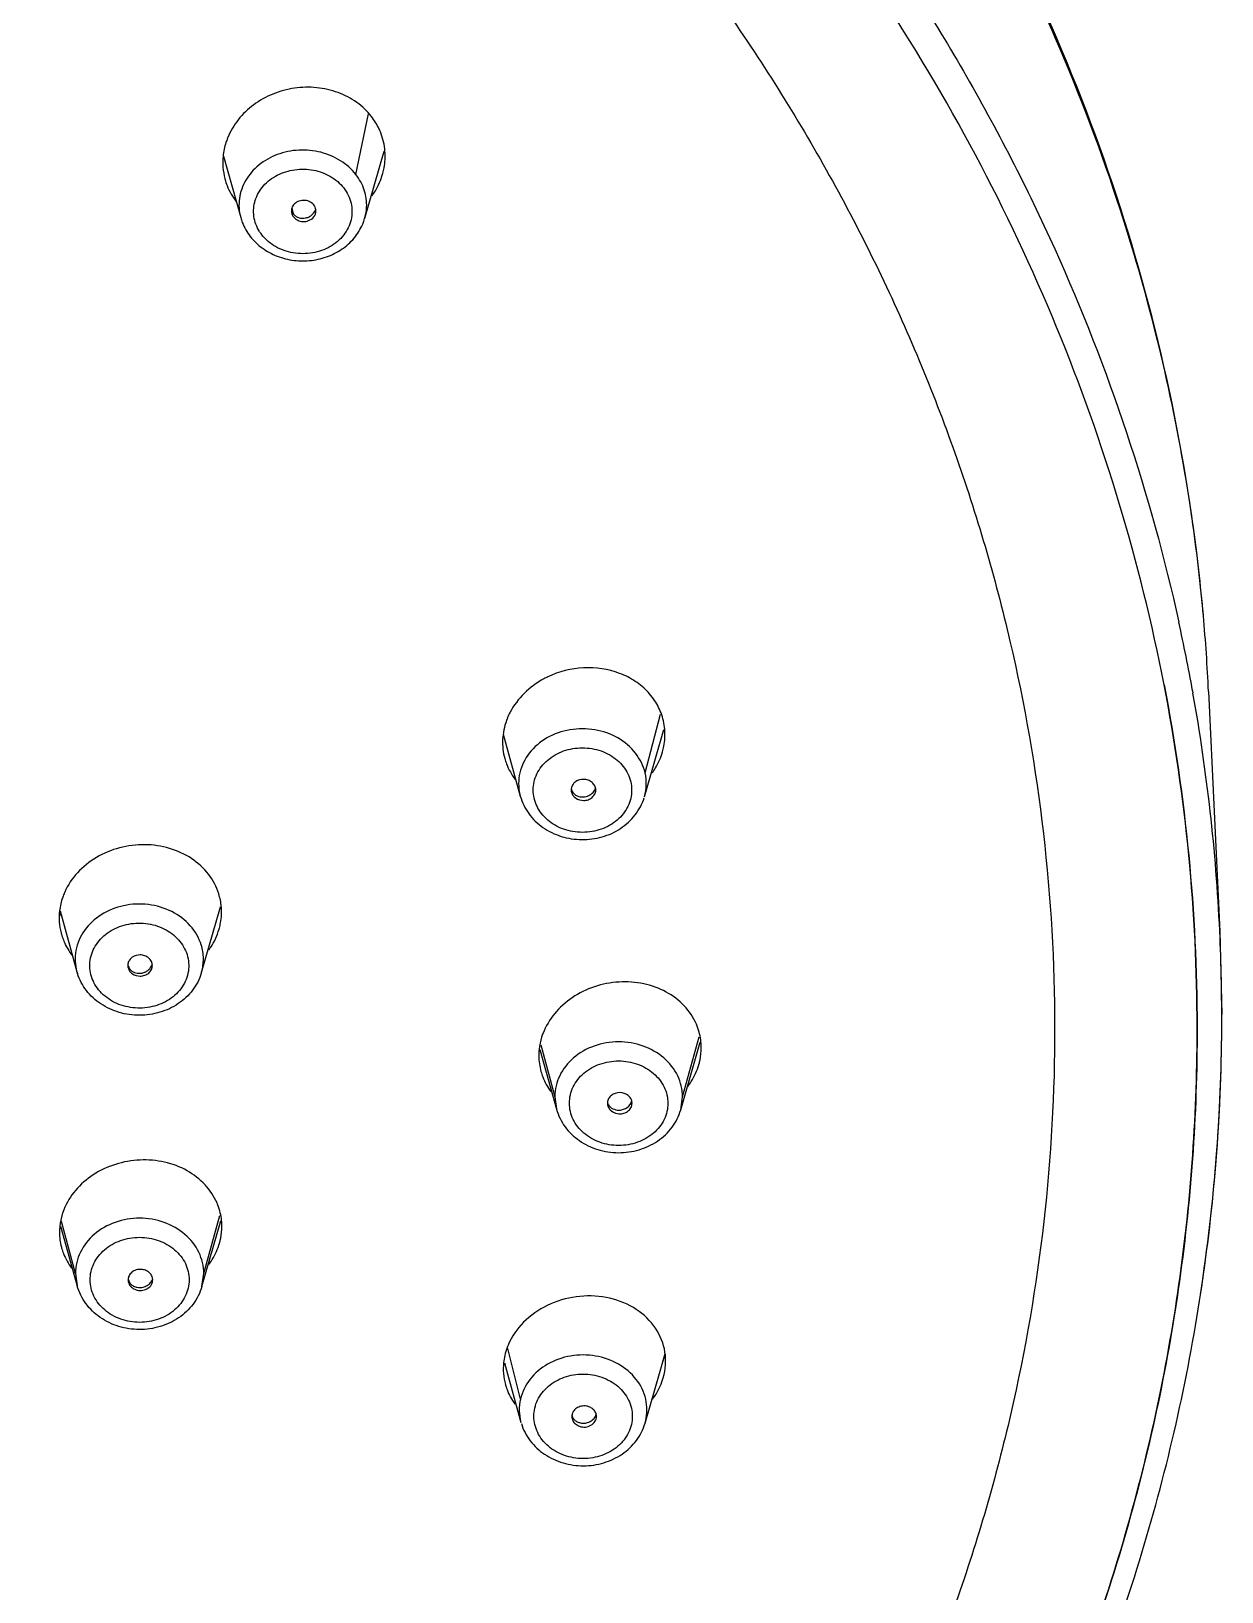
# Model space of a CAD drawing. Extents: x 912 to 2041, y 618 to 1444.
# Drawn here: x 1416.25 to 1440.45, y 1117.93 to 1149.65 of the extents above; entities that cross this region are included whole.
import ezdxf

# ---------------------------------------------------------------- set-up
doc = ezdxf.new("R2010")
doc.units = 0
doc.header["$LTSCALE"] = 10
doc.header["$MEASUREMENT"] = 0
doc.layers.add('1_1', color=7, linetype='CONTINUOUS')

msp = doc.modelspace()

# ---------------------------------------------------------------- linework, layer by layer
at = {"layer": '1_1', "color": 9, "linetype": 'Continuous'}
for p, q in [((1422.851, 1146.743), (1423.106, 1147.977)), ((1421.583, 1145.938), (1421.559, 1146.065)), ((1423.033, 1145.854), (1423.037, 1145.868)), ((1439.856, 1136.248), (1439.862, 1136.2)), ((1439.856, 1136.248), (1439.865, 1136.2)), ((1428.729, 1134.578), (1429.043, 1135.775)), ((1425.845, 1135.363), (1425.845, 1135.368)), ((1440.41, 1131.356), (1440.451, 1129.67)), ((1426.611, 1129.052), (1426.895, 1127.997)), ((1429.491, 1127.996), (1429.83, 1129.211)), ((1426.895, 1127.997), (1426.93, 1127.741)), ((1429.453, 1127.729), (1429.491, 1127.996)), ((1419.76, 1124.404), (1420.088, 1125.579)), ((1417.154, 1124.405), (1416.869, 1125.462)), ((1417.154, 1124.405), (1417.189, 1124.149)), ((1419.722, 1124.137), (1419.76, 1124.404)), ((1426.197, 1121.85), (1425.938, 1122.877)), ((1429.083, 1122.59), (1429.135, 1122.779))]:
    msp.add_line(p, q, dxfattribs=at)
at = {"layer": '1_1', "color": 7, "linetype": 'Continuous'}
for p, q in [((1420.164, 1147.116), (1420.511, 1145.867)), ((1423.033, 1145.854), (1423.424, 1147.215)), ((1422.041, 1146.001), (1422.041, 1146.002)), ((1440.181, 1136.236), (1440.41, 1131.356)), ((1425.845, 1135.363), (1426.194, 1134.104)), ((1428.717, 1134.094), (1429.11, 1135.46)), ((1425.865, 1134.921), (1425.878, 1134.872)), ((1426.184, 1134.144), (1426.194, 1134.104)), ((1427.727, 1134.232), (1427.727, 1134.233)), ((1419.715, 1130.524), (1420.097, 1131.854)), ((1416.839, 1131.774), (1417.182, 1130.536)), ((1416.866, 1131.305), (1416.877, 1131.264)), ((1418.715, 1130.662), (1418.715, 1130.663)), ((1417.182, 1130.536), (1417.192, 1130.503)), ((1419.711, 1130.51), (1419.715, 1130.524)), ((1429.453, 1127.727), (1429.85, 1129.107)), ((1426.593, 1128.956), (1426.931, 1127.74)), ((1427.964, 1127.865), (1427.964, 1127.864)), ((1416.851, 1125.367), (1417.189, 1124.148)), ((1419.722, 1124.136), (1420.107, 1125.476)), ((1418.222, 1124.274), (1418.222, 1124.273)), ((1428.729, 1121.36), (1429.135, 1122.771)), ((1425.872, 1122.588), (1426.207, 1121.377)), ((1429.099, 1122.285), (1429.116, 1122.35)), ((1427.241, 1121.498), (1427.241, 1121.497)), ((1428.73, 1121.364), (1428.743, 1121.414))]:
    msp.add_line(p, q, dxfattribs=at)
for centre, radius, start, end in [((1421.561, 1146.956), 1.418, 157.7795, 158.3389), ((1422.157, 1147.117), 1.29, 4.4467, 21.4762), ((1421.438, 1146.983), 1.291, 174.06, 194.5515), ((1422.081, 1147.127), 1.367, 343.9523, 344.8518), ((1421.433, 1146.982), 1.287, 194.5857, 195.5002), ((1421.726, 1146.002), 0.185, 174.9079, 190.9593), ((1421.729, 1146.002), 0.189, 161.9322, 174.8756), ((1422.01, 1146.149), 1.064, 339.245, 344.7721), ((1403.263, 1134.5), 36.959, 2.6919, 5.0774), ((1427.546, 1134.867), 1.843, 115.5847, 118.2218), ((1427.231, 1135.162), 1.405, 152.526, 157.9366), ((1427.903, 1135.361), 1.231, 4.7143, 13.0788), ((1427.413, 1134.233), 0.186, 164.9179, 194.6329), ((1418.186, 1131.597), 1.371, 155.9678, 156.5218), ((1418.891, 1131.751), 1.23, 4.8784, 17.4569), ((1418.05, 1131.633), 1.23, 173.385, 194.542), ((1418.047, 1131.632), 1.226, 194.5611, 195.5004), ((1418.781, 1131.776), 1.343, 334.872, 343.8829), ((1418.822, 1131.762), 1.301, 343.9512, 344.9717), ((1403.217, 1129.626), 37.233, 359.6381, 2.6636), ((1418.402, 1130.664), 0.186, 166.6951, 194.6329), ((1428.658, 1128.991), 1.213, 21.1622, 23.3631), ((1428.655, 1128.991), 1.216, 5.5693, 21.1246), ((1428.669, 1128.993), 1.202, 0.0674, 5.5348), ((1427.794, 1128.83), 1.225, 174.078, 180.0416), ((1427.782, 1128.831), 1.212, 180.1076, 195.4331), ((1428.571, 1129.005), 1.301, 344.0101, 344.8917), ((1428.147, 1127.864), 0.182, 173.1197, 179.7105), ((1428.154, 1127.863), 0.19, 163.3163, 173.0936), ((1428.26, 1127.958), 0.205, 334.3459, 343.6623), ((1418.925, 1125.36), 1.203, 21.1394, 23.3439), ((1418.124, 1125.223), 1.298, 158.4568, 159.2464), ((1418.921, 1125.359), 1.207, 5.6243, 21.0924), ((1418.037, 1125.241), 1.209, 173.9687, 180.045), ((1418.034, 1125.242), 1.206, 180.1018, 194.5011), ((1418.93, 1125.361), 1.199, 0.0689, 5.5989), ((1418.03, 1125.241), 1.202, 194.5206, 195.4762), ((1418.852, 1125.372), 1.277, 343.9621, 344.9183), ((1418.403, 1124.273), 0.18, 175.9058, 179.7262), ((1418.409, 1124.272), 0.187, 167.1822, 175.8734), ((1427.078, 1122.461), 1.231, 167.0112, 174.0519), ((1427.033, 1122.465), 1.186, 174.0141, 195.4269), ((1427.422, 1121.497), 0.181, 173.3589, 179.7108), ((1427.431, 1121.495), 0.19, 162.7115, 173.3184)]:
    msp.add_arc(centre, radius, start, end, dxfattribs=at)
at = {"layer": '1_1', "color": 9, "linetype": 'Continuous'}
for centre, radius, start, end in [((1422.099, 1146.124), 0.972, 344.744, 357.1336), ((1421.603, 1146.03), 0.84, 212.3866, 217.9221), ((1402.844, 1129.563), 37.612, 10.2376, 12.4007), ((1403.106, 1129.363), 36.844, 0.0658, 10.9651), ((1403.102, 1129.609), 37.349, 2.7046, 10.1643), ((1427.791, 1134.359), 0.964, 343.984, 13.1157), ((1418.659, 1132.84), 1.759, 324.689, 325.3233), ((1418.066, 1132.564), 1.495, 213.7502, 216.5542), ((1403.511, 1129.631), 36.94, 359.5911, 0.0619), ((1403.335, 1129.368), 36.614, 359.8435, 0.0591), ((1403.355, 1129.633), 37.096, 355.6607, 359.5884), ((1403.345, 1129.368), 36.605, 359.6551, 359.8435), ((1403.146, 1129.65), 37.305, 351.2527, 355.6598), ((1418.047, 1126.182), 1.473, 214.7637, 216.2438), ((1418.703, 1126.451), 1.724, 324.2423, 324.8516), ((1427.136, 1121.634), 0.964, 167.0074, 195.4561)]:
    msp.add_arc(centre, radius, start, end, dxfattribs=at)
at = {"layer": '1_1', "color": 7, "linetype": 'Continuous'}
for points, knots in [([(1440.076, 1137.787), (1439.834, 1140.506), (1438.74, 1145.949), (1435.368, 1153.636), (1430.397, 1160.621), (1424.017, 1166.657), (1416.463, 1171.545), (1408.002, 1175.124), (1398.929, 1177.278), (1389.558, 1177.937), (1380.21, 1177.08), (1371.207, 1174.733), (1362.861, 1170.974), (1355.462, 1165.924), (1349.275, 1159.749), (1344.527, 1152.655), (1341.404, 1144.894), (1340.486, 1139.434), (1340.332, 1136.713)], [0, 0, 0, 0, 0.058147, 0.117164, 0.177537, 0.239517, 0.303127, 0.368165, 0.434243, 0.500845, 0.567391, 0.633308, 0.698098, 0.761407, 0.823071, 0.883159, 0.941969, 1, 1, 1, 1]), ([(1423.168, 1147.92), (1423.083, 1148.029), (1422.876, 1148.226), (1422.491, 1148.427), (1422.056, 1148.525), (1421.601, 1148.514), (1421.161, 1148.395), (1420.767, 1148.176), (1420.449, 1147.872), (1420.301, 1147.622), (1420.248, 1147.493)], [0, 0, 0, 0, 0.118449, 0.24107, 0.368168, 0.496919, 0.627297, 0.754915, 0.879849, 1, 1, 1, 1]), ([(1423.358, 1147.589), (1423.346, 1147.619), (1423.295, 1147.735), (1423.227, 1147.845), (1423.168, 1147.92)], [0, 0, 0, 0, 0.248716, 1, 1, 1, 1]), ([(1420.243, 1147.48), (1420.231, 1147.451), (1420.189, 1147.333), (1420.163, 1147.209), (1420.153, 1147.116)], [0, 0, 0, 0, 0.252183, 1, 1, 1, 1]), ([(1423.4, 1146.77), (1423.41, 1146.806), (1423.443, 1146.953), (1423.452, 1147.105), (1423.443, 1147.217)], [0, 0, 0, 0, 0.252442, 1, 1, 1, 1]), ([(1423.18, 1146.308), (1423.204, 1146.342), (1423.294, 1146.479), (1423.361, 1146.632), (1423.394, 1146.749)], [0, 0, 0, 0, 0.254943, 1, 1, 1, 1]), ([(1420.193, 1146.639), (1420.204, 1146.597), (1420.259, 1146.434), (1420.346, 1146.282), (1420.425, 1146.18)], [0, 0, 0, 0, 0.24884, 1, 1, 1, 1]), ([(1421.695, 1146.2), (1421.661, 1146.189), (1421.6, 1146.152), (1421.56, 1146.092), (1421.55, 1146.06)], [0, 0, 0, 0, 0.516723, 1, 1, 1, 1]), ([(1421.929, 1146.181), (1421.895, 1146.2), (1421.815, 1146.224), (1421.733, 1146.214), (1421.695, 1146.2)], [0, 0, 0, 0, 0.496974, 1, 1, 1, 1]), ([(1422.041, 1146.002), (1422.041, 1146.037), (1422.018, 1146.111), (1421.962, 1146.162), (1421.929, 1146.181)], [0, 0, 0, 0, 0.484052, 1, 1, 1, 1]), ([(1420.51, 1145.87), (1420.519, 1145.835), (1420.565, 1145.698), (1420.638, 1145.569), (1420.705, 1145.484)], [0, 0, 0, 0, 0.248823, 1, 1, 1, 1]), ([(1421.544, 1145.967), (1421.55, 1145.935), (1421.582, 1145.871), (1421.668, 1145.807), (1421.776, 1145.78), (1421.852, 1145.791), (1421.887, 1145.804)], [0, 0, 0, 0, 0.231414, 0.478301, 0.738332, 1, 1, 1, 1]), ([(1421.583, 1145.938), (1421.595, 1145.923), (1421.614, 1145.906), (1421.635, 1145.893), (1421.64, 1145.89)], [0, 0, 0, 0, 0.742622, 1, 1, 1, 1]), ([(1421.64, 1145.89), (1421.658, 1145.879), (1421.696, 1145.859), (1421.76, 1145.849), (1421.825, 1145.856), (1421.867, 1145.869), (1421.887, 1145.876)], [0, 0, 0, 0, 0.245422, 0.493102, 0.745811, 1, 1, 1, 1]), ([(1421.887, 1145.876), (1421.904, 1145.883), (1421.967, 1145.916), (1422.014, 1145.977), (1422.031, 1146.026)], [0, 0, 0, 0, 0.25879, 1, 1, 1, 1]), ([(1421.887, 1145.804), (1421.93, 1145.819), (1422.007, 1145.87), (1422.041, 1145.959), (1422.041, 1146.001)], [0, 0, 0, 0, 0.520249, 1, 1, 1, 1]), ([(1420.705, 1145.484), (1420.775, 1145.394), (1420.942, 1145.234), (1421.25, 1145.068), (1421.595, 1144.982), (1421.952, 1144.982), (1422.297, 1145.067), (1422.605, 1145.233), (1422.854, 1145.47), (1422.966, 1145.668), (1423.005, 1145.771)], [0, 0, 0, 0, 0.122666, 0.248197, 0.375863, 0.50434, 0.631957, 0.757362, 0.879945, 1, 1, 1, 1]), ([(1429.102, 1135.64), (1429.077, 1135.746), (1428.998, 1135.954), (1428.801, 1136.229), (1428.534, 1136.453), (1428.102, 1136.672), (1427.474, 1136.764), (1426.977, 1136.638), (1426.75, 1136.53)], [0, 0, 0, 0, 0.114449, 0.231049, 0.351738, 0.476704, 0.736095, 1, 1, 1, 1]), ([(1426.675, 1136.491), (1426.528, 1136.412), (1426.259, 1136.218), (1426.059, 1135.951), (1425.985, 1135.81)], [0, 0, 0, 0, 0.511015, 1, 1, 1, 1]), ([(1425.93, 1135.689), (1425.88, 1135.567), (1425.817, 1135.311), (1425.836, 1135.046), (1425.865, 1134.921)], [0, 0, 0, 0, 0.505764, 1, 1, 1, 1]), ([(1429.083, 1135.005), (1429.094, 1135.043), (1429.13, 1135.192), (1429.139, 1135.348), (1429.129, 1135.462)], [0, 0, 0, 0, 0.253455, 1, 1, 1, 1]), ([(1425.878, 1134.872), (1425.888, 1134.834), (1425.938, 1134.683), (1426.017, 1134.542), (1426.089, 1134.446)], [0, 0, 0, 0, 0.248501, 1, 1, 1, 1]), ([(1428.875, 1134.577), (1428.898, 1134.61), (1428.985, 1134.743), (1429.05, 1134.891), (1429.083, 1135.005)], [0, 0, 0, 0, 0.254957, 1, 1, 1, 1]), ([(1427.477, 1134.447), (1427.423, 1134.447), (1427.34, 1134.424), (1427.263, 1134.351), (1427.24, 1134.305), (1427.234, 1134.281)], [0, 0, 0, 0, 0.518615, 0.764961, 1, 1, 1, 1]), ([(1427.654, 1134.384), (1427.63, 1134.405), (1427.573, 1134.437), (1427.509, 1134.447), (1427.477, 1134.447)], [0, 0, 0, 0, 0.490766, 1, 1, 1, 1]), ([(1427.727, 1134.233), (1427.727, 1134.261), (1427.713, 1134.319), (1427.676, 1134.365), (1427.654, 1134.384)], [0, 0, 0, 0, 0.488622, 1, 1, 1, 1]), ([(1426.194, 1134.104), (1426.229, 1133.978), (1426.349, 1133.734), (1426.645, 1133.45), (1427.021, 1133.268), (1427.44, 1133.203), (1427.86, 1133.258), (1428.241, 1133.43), (1428.544, 1133.706), (1428.671, 1133.947), (1428.71, 1134.072)], [0, 0, 0, 0, 0.120528, 0.24398, 0.370767, 0.499771, 0.628835, 0.755769, 0.879393, 1, 1, 1, 1]), ([(1427.232, 1134.246), (1427.238, 1134.223), (1427.26, 1134.179), (1427.295, 1134.144), (1427.315, 1134.129)], [0, 0, 0, 0, 0.477818, 1, 1, 1, 1]), ([(1427.233, 1134.186), (1427.24, 1134.162), (1427.262, 1134.115), (1427.34, 1134.042), (1427.423, 1134.018), (1427.478, 1134.018)], [0, 0, 0, 0, 0.234976, 0.481386, 1, 1, 1, 1]), ([(1427.315, 1134.129), (1427.327, 1134.122), (1427.377, 1134.095), (1427.435, 1134.09), (1427.478, 1134.091)], [0, 0, 0, 0, 0.24156, 1, 1, 1, 1]), ([(1427.478, 1134.018), (1427.51, 1134.018), (1427.574, 1134.028), (1427.656, 1134.075), (1427.713, 1134.145), (1427.727, 1134.203), (1427.727, 1134.232)], [0, 0, 0, 0, 0.267255, 0.524665, 0.767651, 1, 1, 1, 1]), ([(1427.587, 1134.119), (1427.618, 1134.135), (1427.675, 1134.176), (1427.711, 1134.237), (1427.72, 1134.269)], [0, 0, 0, 0, 0.517195, 1, 1, 1, 1]), ([(1420.065, 1132.12), (1420.02, 1132.263), (1419.873, 1132.54), (1419.519, 1132.861), (1419.067, 1133.068), (1418.561, 1133.142), (1418.046, 1133.078), (1417.571, 1132.882), (1417.181, 1132.572), (1416.998, 1132.299), (1416.934, 1132.155)], [0, 0, 0, 0, 0.114911, 0.23462, 0.360342, 0.490382, 0.622627, 0.753254, 0.879518, 1, 1, 1, 1]), ([(1416.929, 1132.143), (1416.916, 1132.114), (1416.869, 1131.995), (1416.84, 1131.869), (1416.829, 1131.774)], [0, 0, 0, 0, 0.253456, 1, 1, 1, 1]), ([(1420.078, 1131.425), (1420.087, 1131.46), (1420.119, 1131.601), (1420.126, 1131.748), (1420.117, 1131.856)], [0, 0, 0, 0, 0.25282, 1, 1, 1, 1]), ([(1416.877, 1131.264), (1416.889, 1131.228), (1416.941, 1131.084), (1417.021, 1130.95), (1417.091, 1130.86)], [0, 0, 0, 0, 0.24789, 1, 1, 1, 1]), ([(1419.864, 1130.979), (1419.877, 1130.997), (1419.927, 1131.069), (1419.97, 1131.146), (1419.997, 1131.205)], [0, 0, 0, 0, 0.252326, 1, 1, 1, 1]), ([(1418.465, 1130.878), (1418.41, 1130.878), (1418.326, 1130.854), (1418.248, 1130.779), (1418.226, 1130.731), (1418.22, 1130.707)], [0, 0, 0, 0, 0.518983, 0.765163, 1, 1, 1, 1]), ([(1418.222, 1130.617), (1418.228, 1130.593), (1418.251, 1130.546), (1418.328, 1130.473), (1418.411, 1130.449), (1418.466, 1130.449)], [0, 0, 0, 0, 0.234976, 0.481386, 1, 1, 1, 1]), ([(1418.224, 1130.651), (1418.229, 1130.634), (1418.241, 1130.613), (1418.255, 1130.595), (1418.259, 1130.59)], [0, 0, 0, 0, 0.742786, 1, 1, 1, 1]), ([(1418.259, 1130.59), (1418.283, 1130.561), (1418.347, 1130.512), (1418.427, 1130.506), (1418.466, 1130.507)], [0, 0, 0, 0, 0.486929, 1, 1, 1, 1]), ([(1418.642, 1130.815), (1418.618, 1130.836), (1418.562, 1130.868), (1418.498, 1130.878), (1418.465, 1130.878)], [0, 0, 0, 0, 0.490766, 1, 1, 1, 1]), ([(1418.466, 1130.507), (1418.492, 1130.507), (1418.539, 1130.514), (1418.598, 1130.544), (1418.643, 1130.578), (1418.682, 1130.618), (1418.698, 1130.65), (1418.704, 1130.666)], [0, 0, 0, 0, 0.261334, 0.457598, 0.648136, 0.825513, 1, 1, 1, 1]), ([(1418.466, 1130.449), (1418.498, 1130.449), (1418.562, 1130.459), (1418.644, 1130.505), (1418.701, 1130.576), (1418.715, 1130.634), (1418.715, 1130.662)], [0, 0, 0, 0, 0.267255, 0.524665, 0.767651, 1, 1, 1, 1]), ([(1418.715, 1130.663), (1418.715, 1130.691), (1418.702, 1130.75), (1418.664, 1130.796), (1418.642, 1130.815)], [0, 0, 0, 0, 0.488622, 1, 1, 1, 1]), ([(1419.71, 1130.509), (1419.672, 1130.384), (1419.548, 1130.145), (1419.249, 1129.868), (1418.872, 1129.692), (1418.456, 1129.631), (1418.038, 1129.69), (1417.66, 1129.863), (1417.359, 1130.138), (1417.232, 1130.376), (1417.193, 1130.501)], [0, 0, 0, 0, 0.12053, 0.24401, 0.370791, 0.499758, 0.628783, 0.755712, 0.879361, 1, 1, 1, 1]), ([(1429.772, 1129.472), (1429.713, 1129.608), (1429.54, 1129.866), (1429.162, 1130.149), (1428.7, 1130.315), (1428.196, 1130.35), (1427.695, 1130.253), (1427.241, 1130.032), (1426.876, 1129.705), (1426.711, 1129.429), (1426.655, 1129.285)], [0, 0, 0, 0, 0.115199, 0.235515, 0.361574, 0.492003, 0.623996, 0.754253, 0.880002, 1, 1, 1, 1]), ([(1439.95, 1129.408), (1439.951, 1127.626), (1439.694, 1124.047), (1438.53, 1118.774), (1436.607, 1113.669), (1433.05, 1107.148), (1426.828, 1099.811), (1420.502, 1095.329), (1417.078, 1093.446)], [0, 0, 0, 0, 0.119681, 0.24001, 0.361557, 0.484859, 0.737563, 1, 1, 1, 1]), ([(1417.22, 1093.209), (1420.672, 1095.098), (1427.059, 1099.598), (1433.356, 1106.968), (1436.976, 1113.527), (1438.945, 1118.668), (1440.153, 1123.982), (1440.439, 1127.592), (1440.45, 1129.39)], [0, 0, 0, 0, 0.262143, 0.514778, 0.638135, 0.75978, 0.880208, 1, 1, 1, 1]), ([(1426.655, 1129.285), (1426.645, 1129.258), (1426.608, 1129.152), (1426.585, 1129.04), (1426.576, 1128.956)], [0, 0, 0, 0, 0.252981, 1, 1, 1, 1]), ([(1429.827, 1128.666), (1429.834, 1128.693), (1429.859, 1128.801), (1429.871, 1128.912), (1429.871, 1128.994)], [0, 0, 0, 0, 0.252865, 1, 1, 1, 1]), ([(1426.614, 1128.509), (1426.624, 1128.473), (1426.671, 1128.327), (1426.746, 1128.192), (1426.815, 1128.099)], [0, 0, 0, 0, 0.248575, 1, 1, 1, 1]), ([(1429.596, 1128.197), (1429.621, 1128.232), (1429.716, 1128.371), (1429.787, 1128.526), (1429.821, 1128.647)], [0, 0, 0, 0, 0.255277, 1, 1, 1, 1]), ([(1428.263, 1128.075), (1428.202, 1128.085), (1428.104, 1128.071), (1428.009, 1127.996), (1427.98, 1127.945), (1427.972, 1127.918)], [0, 0, 0, 0, 0.517566, 0.765186, 1, 1, 1, 1]), ([(1428.366, 1128.034), (1428.359, 1128.039), (1428.327, 1128.058), (1428.291, 1128.07), (1428.263, 1128.075)], [0, 0, 0, 0, 0.246663, 1, 1, 1, 1]), ([(1428.464, 1127.863), (1428.465, 1127.896), (1428.446, 1127.965), (1428.396, 1128.015), (1428.366, 1128.034)], [0, 0, 0, 0, 0.485408, 1, 1, 1, 1]), ([(1426.93, 1127.741), (1426.965, 1127.614), (1427.086, 1127.368), (1427.385, 1127.083), (1427.765, 1126.901), (1428.187, 1126.838), (1428.61, 1126.897), (1428.993, 1127.075), (1429.294, 1127.357), (1429.417, 1127.602), (1429.453, 1127.729)], [0, 0, 0, 0, 0.120549, 0.244068, 0.37094, 0.500018, 0.629092, 0.755955, 0.879462, 1, 1, 1, 1]), ([(1427.964, 1127.864), (1427.964, 1127.84), (1427.975, 1127.789), (1428.034, 1127.701), (1428.112, 1127.663), (1428.166, 1127.654)], [0, 0, 0, 0, 0.235681, 0.480484, 1, 1, 1, 1]), ([(1427.978, 1127.853), (1427.981, 1127.847), (1427.991, 1127.825), (1428.006, 1127.804), (1428.018, 1127.791)], [0, 0, 0, 0, 0.2447, 1, 1, 1, 1]), ([(1428.018, 1127.791), (1428.027, 1127.782), (1428.07, 1127.747), (1428.125, 1127.733), (1428.166, 1127.726)], [0, 0, 0, 0, 0.23987, 1, 1, 1, 1]), ([(1428.166, 1127.726), (1428.194, 1127.722), (1428.252, 1127.725), (1428.356, 1127.762), (1428.422, 1127.821), (1428.445, 1127.869)], [0, 0, 0, 0, 0.257441, 0.516782, 1, 1, 1, 1]), ([(1428.166, 1127.654), (1428.202, 1127.647), (1428.275, 1127.649), (1428.375, 1127.69), (1428.446, 1127.766), (1428.464, 1127.831), (1428.464, 1127.863)], [0, 0, 0, 0, 0.266428, 0.525584, 0.769211, 1, 1, 1, 1]), ([(1420.03, 1125.836), (1419.971, 1125.972), (1419.799, 1126.23), (1419.425, 1126.517), (1418.964, 1126.688), (1418.462, 1126.732), (1417.961, 1126.643), (1417.506, 1126.432), (1417.139, 1126.114), (1416.972, 1125.842), (1416.916, 1125.7)], [0, 0, 0, 0, 0.115501, 0.236368, 0.363087, 0.493928, 0.625961, 0.755843, 0.880883, 1, 1, 1, 1]), ([(1416.91, 1125.683), (1416.9, 1125.658), (1416.865, 1125.555), (1416.843, 1125.448), (1416.834, 1125.368)], [0, 0, 0, 0, 0.252737, 1, 1, 1, 1]), ([(1420.085, 1125.039), (1420.092, 1125.066), (1420.117, 1125.172), (1420.128, 1125.281), (1420.128, 1125.362)], [0, 0, 0, 0, 0.252611, 1, 1, 1, 1]), ([(1416.871, 1124.921), (1416.881, 1124.884), (1416.93, 1124.737), (1417.006, 1124.601), (1417.075, 1124.508)], [0, 0, 0, 0, 0.248044, 1, 1, 1, 1]), ([(1419.863, 1124.585), (1419.887, 1124.618), (1419.978, 1124.753), (1420.046, 1124.903), (1420.08, 1125.019)], [0, 0, 0, 0, 0.255121, 1, 1, 1, 1]), ([(1418.222, 1124.273), (1418.222, 1124.249), (1418.229, 1124.217), (1418.242, 1124.189), (1418.246, 1124.182)], [0, 0, 0, 0, 0.745018, 1, 1, 1, 1]), ([(1418.226, 1124.283), (1418.228, 1124.275), (1418.237, 1124.241), (1418.256, 1124.21), (1418.274, 1124.191)], [0, 0, 0, 0, 0.236338, 1, 1, 1, 1]), ([(1418.537, 1124.48), (1418.504, 1124.488), (1418.435, 1124.491), (1418.338, 1124.461), (1418.262, 1124.4), (1418.234, 1124.343), (1418.227, 1124.314)], [0, 0, 0, 0, 0.263019, 0.521972, 0.767722, 1, 1, 1, 1]), ([(1418.408, 1124.123), (1418.439, 1124.117), (1418.504, 1124.114), (1418.591, 1124.148), (1418.669, 1124.196), (1418.701, 1124.248), (1418.711, 1124.275)], [0, 0, 0, 0, 0.25936, 0.519261, 0.763671, 1, 1, 1, 1]), ([(1418.408, 1124.065), (1418.445, 1124.057), (1418.522, 1124.054), (1418.627, 1124.094), (1418.703, 1124.17), (1418.722, 1124.239), (1418.722, 1124.272)], [0, 0, 0, 0, 0.265889, 0.525589, 0.769583, 1, 1, 1, 1]), ([(1418.637, 1124.434), (1418.63, 1124.439), (1418.599, 1124.46), (1418.564, 1124.474), (1418.537, 1124.48)], [0, 0, 0, 0, 0.246186, 1, 1, 1, 1]), ([(1418.722, 1124.272), (1418.722, 1124.302), (1418.706, 1124.366), (1418.663, 1124.414), (1418.637, 1124.434)], [0, 0, 0, 0, 0.486946, 1, 1, 1, 1]), ([(1419.722, 1124.137), (1419.685, 1124.009), (1419.561, 1123.764), (1419.259, 1123.481), (1418.875, 1123.303), (1418.451, 1123.243), (1418.027, 1123.307), (1417.646, 1123.489), (1417.346, 1123.775), (1417.225, 1124.021), (1417.189, 1124.149)], [0, 0, 0, 0, 0.120532, 0.244049, 0.37093, 0.500015, 0.629095, 0.755968, 0.879474, 1, 1, 1, 1]), ([(1418.246, 1124.182), (1418.262, 1124.153), (1418.31, 1124.101), (1418.374, 1124.073), (1418.408, 1124.065)], [0, 0, 0, 0, 0.484703, 1, 1, 1, 1]), ([(1418.274, 1124.191), (1418.29, 1124.172), (1418.333, 1124.142), (1418.383, 1124.129), (1418.408, 1124.123)], [0, 0, 0, 0, 0.485568, 1, 1, 1, 1]), ([(1429.116, 1122.35), (1429.155, 1122.519), (1429.161, 1122.879), (1428.929, 1123.375), (1428.499, 1123.747), (1427.939, 1123.949), (1427.325, 1123.961), (1426.734, 1123.786), (1426.243, 1123.444), (1426.018, 1123.12), (1425.946, 1122.948)], [0, 0, 0, 0, 0.113902, 0.228765, 0.349337, 0.478597, 0.612739, 0.747507, 0.877677, 1, 1, 1, 1]), ([(1425.946, 1122.948), (1425.939, 1122.931), (1425.912, 1122.862), (1425.89, 1122.791), (1425.878, 1122.738)], [0, 0, 0, 0, 0.252318, 1, 1, 1, 1]), ([(1425.889, 1122.149), (1425.899, 1122.114), (1425.946, 1121.972), (1426.019, 1121.839), (1426.086, 1121.749)], [0, 0, 0, 0, 0.247234, 1, 1, 1, 1]), ([(1428.882, 1121.849), (1428.907, 1121.882), (1428.998, 1122.017), (1429.066, 1122.168), (1429.099, 1122.285)], [0, 0, 0, 0, 0.255923, 1, 1, 1, 1]), ([(1427.587, 1121.695), (1427.554, 1121.707), (1427.483, 1121.717), (1427.379, 1121.696), (1427.294, 1121.639), (1427.259, 1121.582), (1427.25, 1121.552)], [0, 0, 0, 0, 0.260284, 0.519669, 0.767031, 1, 1, 1, 1]), ([(1427.679, 1121.638), (1427.672, 1121.644), (1427.645, 1121.668), (1427.612, 1121.686), (1427.587, 1121.695)], [0, 0, 0, 0, 0.245463, 1, 1, 1, 1]), ([(1427.245, 1121.518), (1427.25, 1121.495), (1427.267, 1121.452), (1427.301, 1121.42), (1427.319, 1121.407)], [0, 0, 0, 0, 0.505312, 1, 1, 1, 1]), ([(1427.26, 1121.414), (1427.273, 1121.388), (1427.312, 1121.339), (1427.366, 1121.308), (1427.396, 1121.298)], [0, 0, 0, 0, 0.485579, 1, 1, 1, 1]), ([(1427.319, 1121.407), (1427.325, 1121.403), (1427.349, 1121.389), (1427.376, 1121.378), (1427.396, 1121.371)], [0, 0, 0, 0, 0.239583, 1, 1, 1, 1]), ([(1427.396, 1121.298), (1427.434, 1121.284), (1427.516, 1121.274), (1427.632, 1121.309), (1427.718, 1121.387), (1427.741, 1121.46), (1427.741, 1121.495)], [0, 0, 0, 0, 0.264339, 0.525159, 0.770142, 1, 1, 1, 1]), ([(1427.396, 1121.371), (1427.448, 1121.354), (1427.527, 1121.358), (1427.594, 1121.385), (1427.61, 1121.393)], [0, 0, 0, 0, 0.746765, 1, 1, 1, 1]), ([(1427.61, 1121.393), (1427.641, 1121.409), (1427.697, 1121.451), (1427.729, 1121.513), (1427.737, 1121.545)], [0, 0, 0, 0, 0.516397, 1, 1, 1, 1]), ([(1427.741, 1121.495), (1427.741, 1121.521), (1427.73, 1121.575), (1427.698, 1121.619), (1427.679, 1121.638)], [0, 0, 0, 0, 0.489922, 1, 1, 1, 1]), ([(1426.215, 1121.351), (1426.253, 1121.226), (1426.378, 1120.985), (1426.679, 1120.708), (1427.058, 1120.533), (1427.477, 1120.474), (1427.895, 1120.535), (1428.272, 1120.713), (1428.57, 1120.993), (1428.692, 1121.234), (1428.729, 1121.36)], [0, 0, 0, 0, 0.120629, 0.244279, 0.371224, 0.50028, 0.629265, 0.756033, 0.87947, 1, 1, 1, 1])]:
    msp.add_open_spline(points, degree=3, knots=knots, dxfattribs=at)
at = {"layer": '1_1', "color": 9, "linetype": 'Continuous'}
for points, knots in [([(1438.663, 1145.142), (1437.965, 1147.488), (1436.091, 1152.102), (1432.015, 1158.452), (1426.766, 1164.121), (1420.5, 1168.951), (1413.391, 1172.812), (1403.023, 1176.543), (1389.089, 1178.288), (1375.242, 1176.032), (1365.071, 1171.914), (1358.175, 1167.791), (1352.172, 1162.73), (1347.233, 1156.868), (1343.501, 1150.369), (1341.88, 1145.693), (1341.31, 1143.327)], [0, 0, 0, 0, 0.058102, 0.117434, 0.178251, 0.240631, 0.304479, 0.369547, 0.501444, 0.633028, 0.697735, 0.761127, 0.823001, 0.883318, 0.942216, 1, 1, 1, 1]), ([(1439.277, 1136.371), (1438.797, 1138.854), (1437.309, 1143.781), (1433.637, 1150.655), (1428.629, 1156.863), (1422.445, 1162.214), (1415.28, 1166.55), (1407.353, 1169.745), (1398.909, 1171.702), (1393.106, 1172.145), (1390.198, 1172.147)], [0, 0, 0, 0, 0.115585, 0.23338, 0.354112, 0.478106, 0.605282, 0.73519, 0.867081, 1, 1, 1, 1]), ([(1343.392, 1129.447), (1343.39, 1130.764), (1343.539, 1133.403), (1344.212, 1137.32), (1345.33, 1141.161), (1346.88, 1144.887), (1348.849, 1148.463), (1351.216, 1151.854), (1353.958, 1155.028), (1358.105, 1158.955), (1364.102, 1163.16), (1372.227, 1166.868), (1381.031, 1169.147), (1390.18, 1169.913), (1399.331, 1169.138), (1408.139, 1166.851), (1416.272, 1163.136), (1422.277, 1158.926), (1426.432, 1154.995), (1429.181, 1151.818), (1431.555, 1148.425), (1433.532, 1144.848), (1435.09, 1141.121), (1436.217, 1137.279), (1436.898, 1133.362), (1437.053, 1130.721), (1437.054, 1129.405)], [0, 0, 0, 0, 0.02886, 0.057821, 0.086962, 0.116375, 0.146131, 0.176287, 0.206881, 0.237936, 0.30135, 0.366425, 0.432753, 0.499756, 0.566777, 0.633154, 0.698306, 0.761811, 0.792913, 0.823555, 0.853754, 0.883548, 0.912994, 0.942159, 0.971134, 1, 1, 1, 1]), ([(1420.686, 1163.96), (1423.089, 1162.383), (1427.571, 1158.857), (1432.246, 1153.534), (1435.25, 1148.892), (1437.718, 1144.092), (1439.005, 1140.244), (1439.578, 1137.64)], [0, 0, 0, 0, 0.25983, 0.512533, 0.636505, 0.758978, 1, 1, 1, 1]), ([(1422.851, 1146.743), (1422.766, 1146.852), (1422.547, 1147.046), (1422.14, 1147.216), (1421.691, 1147.259), (1421.252, 1147.17), (1420.871, 1146.958), (1420.594, 1146.643), (1420.458, 1146.261), (1420.476, 1145.994), (1420.51, 1145.87)], [0, 0, 0, 0, 0.124047, 0.254031, 0.387244, 0.519652, 0.647553, 0.769089, 0.885315, 1, 1, 1, 1]), ([(1420.894, 1145.581), (1420.835, 1145.674), (1420.754, 1145.886), (1420.784, 1146.228), (1420.96, 1146.53), (1421.25, 1146.749), (1421.609, 1146.861), (1421.99, 1146.851), (1422.342, 1146.723), (1422.532, 1146.562), (1422.604, 1146.469)], [0, 0, 0, 0, 0.117269, 0.23256, 0.351582, 0.477481, 0.609436, 0.743559, 0.874944, 1, 1, 1, 1]), ([(1422.604, 1146.469), (1422.675, 1146.378), (1422.779, 1146.168), (1422.779, 1145.814), (1422.62, 1145.492), (1422.335, 1145.253), (1421.97, 1145.126), (1421.577, 1145.127), (1421.212, 1145.254), (1421.016, 1145.419), (1420.941, 1145.514)], [0, 0, 0, 0, 0.118411, 0.233748, 0.351982, 0.477063, 0.608677, 0.742956, 0.874697, 1, 1, 1, 1]), ([(1423.07, 1146.075), (1423.076, 1146.192), (1423.042, 1146.434), (1422.926, 1146.647), (1422.851, 1146.743)], [0, 0, 0, 0, 0.492977, 1, 1, 1, 1]), ([(1440.077, 1137.771), (1440.022, 1138.392), (1439.737, 1140.881), (1439.2, 1143.34), (1438.663, 1145.142)], [0, 0, 0, 0, 0.249151, 1, 1, 1, 1]), ([(1428.729, 1134.578), (1428.695, 1134.723), (1428.554, 1135.008), (1428.184, 1135.318), (1427.71, 1135.483), (1427.201, 1135.483), (1426.727, 1135.319), (1426.357, 1135.008), (1426.15, 1134.592), (1426.151, 1134.285), (1426.184, 1134.144)], [0, 0, 0, 0, 0.118402, 0.24366, 0.375405, 0.509683, 0.641293, 0.766381, 0.884626, 1, 1, 1, 1]), ([(1426.475, 1134.062), (1426.449, 1134.171), (1426.449, 1134.407), (1426.608, 1134.728), (1426.894, 1134.967), (1427.259, 1135.094), (1427.651, 1135.094), (1428.017, 1134.967), (1428.302, 1134.728), (1428.411, 1134.508), (1428.437, 1134.396)], [0, 0, 0, 0, 0.115379, 0.233609, 0.358681, 0.490297, 0.624578, 0.756317, 0.881584, 1, 1, 1, 1]), ([(1428.437, 1134.396), (1428.462, 1134.287), (1428.463, 1134.051), (1428.303, 1133.73), (1428.018, 1133.491), (1427.653, 1133.364), (1427.26, 1133.364), (1426.895, 1133.491), (1426.609, 1133.73), (1426.501, 1133.95), (1426.475, 1134.062)], [0, 0, 0, 0, 0.115379, 0.233609, 0.358681, 0.490297, 0.624577, 0.756317, 0.881584, 1, 1, 1, 1]), ([(1419.709, 1131.081), (1419.664, 1131.224), (1419.504, 1131.499), (1419.116, 1131.787), (1418.636, 1131.93), (1418.13, 1131.908), (1417.668, 1131.725), (1417.315, 1131.402), (1417.129, 1130.98), (1417.144, 1130.677), (1417.182, 1130.537)], [0, 0, 0, 0, 0.119264, 0.245535, 0.37784, 0.511972, 0.642852, 0.767016, 0.884634, 1, 1, 1, 1]), ([(1417.478, 1130.437), (1417.444, 1130.544), (1417.425, 1130.78), (1417.56, 1131.113), (1417.829, 1131.371), (1418.186, 1131.519), (1418.58, 1131.541), (1418.956, 1131.433), (1419.261, 1131.209), (1419.386, 1130.995), (1419.421, 1130.884)], [0, 0, 0, 0, 0.115494, 0.23286, 0.356684, 0.487407, 0.621609, 0.754118, 0.880607, 1, 1, 1, 1]), ([(1419.421, 1130.884), (1419.454, 1130.776), (1419.473, 1130.541), (1419.338, 1130.209), (1419.069, 1129.952), (1418.712, 1129.805), (1418.319, 1129.783), (1417.943, 1129.89), (1417.639, 1130.113), (1417.513, 1130.326), (1417.478, 1130.437)], [0, 0, 0, 0, 0.11547, 0.232848, 0.356689, 0.487397, 0.621576, 0.754084, 0.880583, 1, 1, 1, 1]), ([(1419.715, 1130.525), (1419.741, 1130.615), (1419.767, 1130.804), (1419.736, 1130.992), (1419.709, 1131.081)], [0, 0, 0, 0, 0.499913, 1, 1, 1, 1]), ([(1437.054, 1129.405), (1437.055, 1128.089), (1436.907, 1125.449), (1436.234, 1121.532), (1435.116, 1117.691), (1433.565, 1113.965), (1431.597, 1110.39), (1429.23, 1106.999), (1426.488, 1103.825), (1422.34, 1099.897), (1416.344, 1095.692), (1408.218, 1091.984), (1399.414, 1089.705), (1390.265, 1088.94), (1381.115, 1089.714), (1372.307, 1092.001), (1364.174, 1095.717), (1358.169, 1099.927), (1354.013, 1103.858), (1351.264, 1107.034), (1348.89, 1110.427), (1346.914, 1114.004), (1345.355, 1117.732), (1344.229, 1121.573), (1343.547, 1125.491), (1343.393, 1128.131), (1343.392, 1129.447)], [0, 0, 0, 0, 0.02886, 0.057821, 0.086962, 0.116375, 0.146131, 0.176287, 0.206881, 0.237936, 0.30135, 0.366425, 0.432753, 0.499756, 0.566777, 0.633154, 0.698306, 0.761811, 0.792913, 0.823555, 0.853754, 0.883548, 0.912994, 0.942159, 0.971134, 1, 1, 1, 1]), ([(1417.079, 1093.446), (1420.482, 1095.318), (1426.774, 1099.77), (1432.975, 1107.048), (1436.536, 1113.518), (1438.471, 1118.585), (1439.658, 1123.821), (1439.938, 1127.376), (1439.949, 1129.147)], [0, 0, 0, 0, 0.26241, 0.515127, 0.638446, 0.760013, 0.880332, 1, 1, 1, 1]), ([(1429.491, 1127.996), (1429.491, 1128.142), (1429.419, 1128.444), (1429.122, 1128.814), (1428.692, 1129.056), (1428.192, 1129.14), (1427.692, 1129.056), (1427.262, 1128.815), (1426.967, 1128.445), (1426.895, 1128.143), (1426.895, 1127.997)], [0, 0, 0, 0, 0.116187, 0.237771, 0.366597, 0.500251, 0.633829, 0.762482, 0.883896, 1, 1, 1, 1]), ([(1427.192, 1127.865), (1427.192, 1127.977), (1427.247, 1128.211), (1427.475, 1128.495), (1427.806, 1128.681), (1428.192, 1128.746), (1428.577, 1128.681), (1428.909, 1128.494), (1429.137, 1128.209), (1429.193, 1127.976), (1429.193, 1127.863)], [0, 0, 0, 0, 0.116119, 0.237527, 0.366171, 0.499749, 0.633391, 0.762205, 0.8838, 1, 1, 1, 1]), ([(1429.193, 1127.863), (1429.193, 1127.751), (1429.138, 1127.518), (1428.91, 1127.233), (1428.579, 1127.047), (1428.193, 1126.983), (1427.807, 1127.048), (1427.476, 1127.234), (1427.247, 1127.519), (1427.192, 1127.752), (1427.192, 1127.865)], [0, 0, 0, 0, 0.116118, 0.237527, 0.366172, 0.499748, 0.63339, 0.762205, 0.8838, 1, 1, 1, 1]), ([(1419.76, 1124.404), (1419.76, 1124.551), (1419.688, 1124.855), (1419.391, 1125.227), (1418.958, 1125.47), (1418.456, 1125.554), (1417.953, 1125.471), (1417.521, 1125.228), (1417.225, 1124.856), (1417.153, 1124.552), (1417.154, 1124.405)], [0, 0, 0, 0, 0.116196, 0.237781, 0.366606, 0.500256, 0.633837, 0.762493, 0.883894, 1, 1, 1, 1]), ([(1417.45, 1124.273), (1417.45, 1124.387), (1417.505, 1124.621), (1417.734, 1124.908), (1418.067, 1125.096), (1418.455, 1125.16), (1418.843, 1125.095), (1419.177, 1124.908), (1419.407, 1124.621), (1419.462, 1124.386), (1419.462, 1124.273)], [0, 0, 0, 0, 0.116115, 0.237509, 0.366147, 0.49973, 0.633383, 0.762205, 0.883801, 1, 1, 1, 1]), ([(1419.462, 1124.273), (1419.462, 1124.16), (1419.406, 1123.926), (1419.177, 1123.64), (1418.844, 1123.453), (1418.457, 1123.388), (1418.07, 1123.453), (1417.736, 1123.64), (1417.507, 1123.926), (1417.45, 1124.16), (1417.45, 1124.273)], [0, 0, 0, 0, 0.116119, 0.237533, 0.366182, 0.499743, 0.633375, 0.7622, 0.883802, 1, 1, 1, 1]), ([(1428.743, 1121.414), (1428.776, 1121.555), (1428.776, 1121.862), (1428.568, 1122.278), (1428.198, 1122.589), (1427.724, 1122.754), (1427.215, 1122.754), (1426.741, 1122.59), (1426.371, 1122.28), (1426.231, 1121.995), (1426.197, 1121.85)], [0, 0, 0, 0, 0.115371, 0.233745, 0.359016, 0.490755, 0.625031, 0.756654, 0.881736, 1, 1, 1, 1]), ([(1426.488, 1121.668), (1426.514, 1121.78), (1426.622, 1122), (1426.907, 1122.238), (1427.273, 1122.365), (1427.665, 1122.365), (1428.03, 1122.238), (1428.316, 1121.998), (1428.476, 1121.677), (1428.476, 1121.441), (1428.451, 1121.332)], [0, 0, 0, 0, 0.118272, 0.243339, 0.374947, 0.509227, 0.640969, 0.766233, 0.884615, 1, 1, 1, 1]), ([(1428.451, 1121.332), (1428.425, 1121.22), (1428.317, 1121.001), (1428.032, 1120.762), (1427.667, 1120.635), (1427.274, 1120.635), (1426.909, 1120.762), (1426.623, 1121.002), (1426.463, 1121.323), (1426.463, 1121.559), (1426.488, 1121.668)], [0, 0, 0, 0, 0.118272, 0.243339, 0.374947, 0.509227, 0.640969, 0.766233, 0.884615, 1, 1, 1, 1])]:
    msp.add_open_spline(points, degree=3, knots=knots, dxfattribs=at)
at = {"layer": '1_1', "color": 7, "linetype": 'Continuous'}
for points in [[(1421.548, 1146.007), (1421.555, 1145.982), (1421.567, 1145.958), (1421.583, 1145.938)], [(1439.277, 1136.371), (1439.72, 1134.076), (1439.947, 1131.739), (1439.95, 1129.408)], [(1427.478, 1134.091), (1427.515, 1134.091), (1427.553, 1134.102), (1427.587, 1134.119)], [(1427.241, 1121.497), (1427.241, 1121.468), (1427.248, 1121.44), (1427.26, 1121.414)]]:
    msp.add_open_spline(points, degree=3, dxfattribs=at)

doc.saveas('drawing.dxf')
